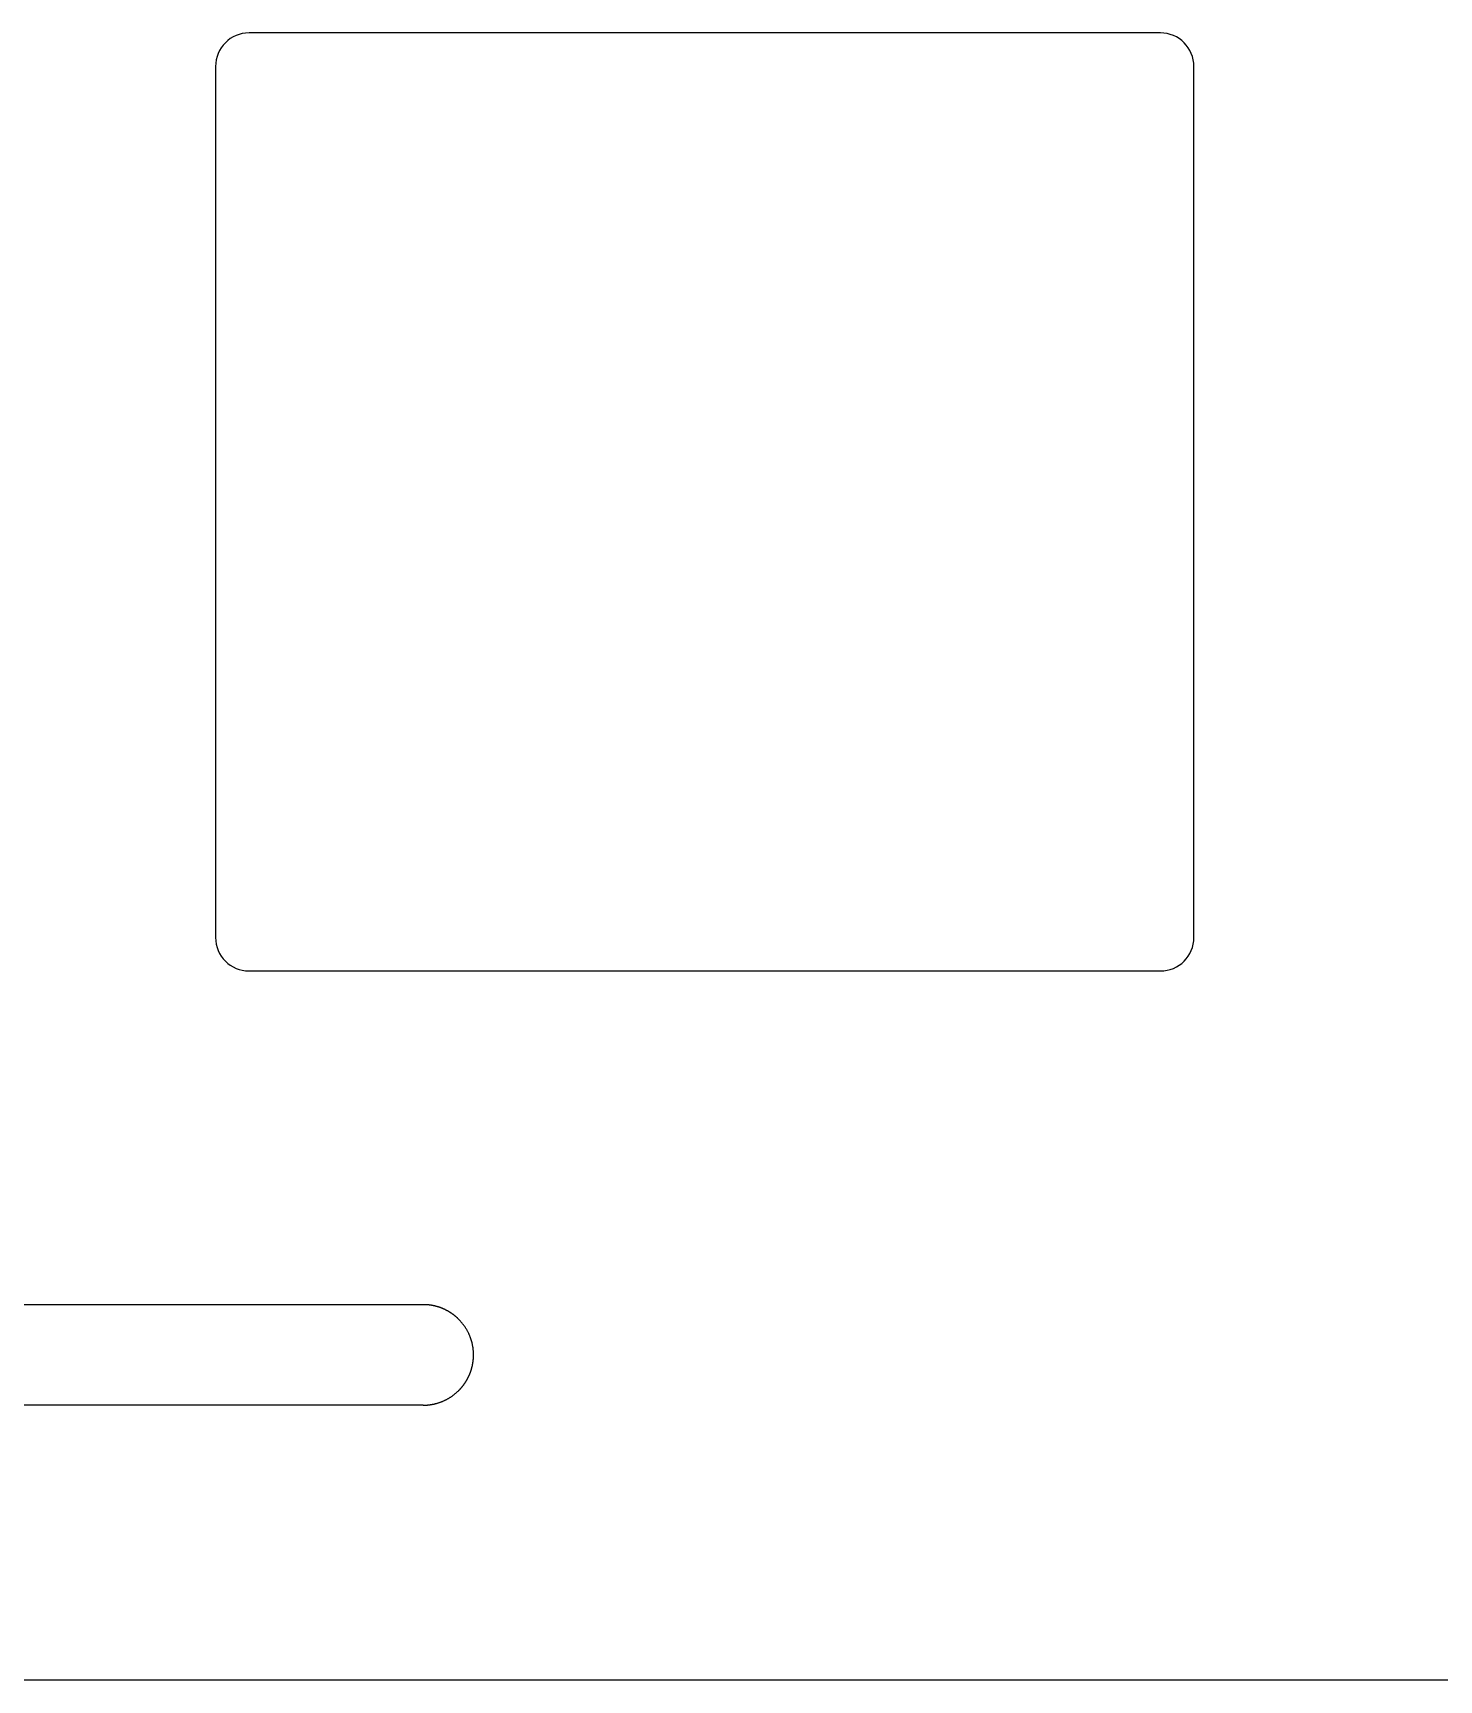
# Model space of a CAD drawing. Header units: millimetres. Extents: x -11 to 340, y -118 to 18.
# Drawn here: x 280.49 to 301.47, y -117.6 to -93.01 of the extents above; entities that cross this region are included whole.
import ezdxf

# ---------------------------------------------------------------- set-up
doc = ezdxf.new("R2010")
doc.units = ezdxf.units.MM
doc.header["$MEASUREMENT"] = 0
doc.layers.add('BLACK', color=7, linetype='CONTINUOUS')

msp = doc.modelspace()

# ---------------------------------------------------------------- linework, layer by layer
at = {"layer": 'BLACK', "linetype": 'Continuous'}
for p, q in [((297.3125, -93.0125), (283.7125, -93.0125)), ((283.2125, -93.5125), (283.2125, -106.5125)), ((297.8125, -106.5125), (297.8125, -93.5125)), ((283.7125, -107.0125), (297.3125, -107.0125)), ((286.3125, -111.9925), (221.893425, -111.9925)), ((286.313297, -111.9925), (286.3125, -111.9925)), ((286.317214, -111.992515), (286.313297, -111.9925)), ((286.321127, -111.992549), (286.317214, -111.992515)), ((286.325039, -111.992603), (286.321127, -111.992549)), ((286.328947, -111.992677), (286.325039, -111.992603)), ((286.332854, -111.992771), (286.328947, -111.992677)), ((286.336757, -111.992885), (286.332854, -111.992771)), ((286.340659, -111.993019), (286.336757, -111.992885)), ((286.344556, -111.993173), (286.340659, -111.993019)), ((286.348454, -111.993347), (286.344556, -111.993173)), ((286.352346, -111.99354), (286.348454, -111.993347)), ((286.356237, -111.993754), (286.352346, -111.99354)), ((286.360123, -111.993988), (286.356237, -111.993754)), ((286.364009, -111.994241), (286.360123, -111.993988)), ((286.36789, -111.994514), (286.364009, -111.994241)), ((286.37177, -111.994808), (286.36789, -111.994514)), ((286.375644, -111.995121), (286.37177, -111.994808)), ((286.379518, -111.995453), (286.375644, -111.995121)), ((286.383386, -111.995806), (286.379518, -111.995453)), ((286.387253, -111.996179), (286.383386, -111.995806)), ((286.391114, -111.996571), (286.387253, -111.996179)), ((286.394975, -111.996983), (286.391114, -111.996571)), ((286.39883, -111.997415), (286.394975, -111.996983)), ((286.402683, -111.997866), (286.39883, -111.997415)), ((286.406531, -111.998338), (286.402683, -111.997866)), ((286.410378, -111.998829), (286.406531, -111.998338)), ((286.414218, -111.99934), (286.410378, -111.998829)), ((286.418058, -111.99987), (286.414218, -111.99934)), ((286.421891, -112.00042), (286.418058, -111.99987)), ((286.425722, -112.00099), (286.421891, -112.00042)), ((286.429548, -112.00158), (286.425722, -112.00099)), ((286.433371, -112.002189), (286.429548, -112.00158)), ((286.437189, -112.002818), (286.433371, -112.002189)), ((286.441004, -112.003466), (286.437189, -112.002818)), ((286.444813, -112.004134), (286.441004, -112.003466)), ((286.448621, -112.004822), (286.444813, -112.004134)), ((286.452421, -112.005529), (286.448621, -112.004822)), ((286.45622, -112.006256), (286.452421, -112.005529)), ((286.460012, -112.007002), (286.45622, -112.006256)), ((286.463801, -112.007768), (286.460012, -112.007002)), ((286.467584, -112.008553), (286.463801, -112.007768)), ((286.471365, -112.009358), (286.467584, -112.008553)), ((286.475138, -112.010182), (286.471365, -112.009358)), ((286.478909, -112.011026), (286.475138, -112.010182)), ((286.482673, -112.011889), (286.478909, -112.011026)), ((286.486434, -112.012772), (286.482673, -112.011889)), ((286.490188, -112.013674), (286.486434, -112.012772)), ((286.49394, -112.014596), (286.490188, -112.013674)), ((286.497683, -112.015536), (286.49394, -112.014596)), ((286.501424, -112.016496), (286.497683, -112.015536)), ((286.505158, -112.017476), (286.501424, -112.016496)), ((286.508888, -112.018475), (286.505158, -112.017476)), ((286.512611, -112.019492), (286.508888, -112.018475)), ((286.51633, -112.02053), (286.512611, -112.019492)), ((286.520042, -112.021586), (286.51633, -112.02053)), ((286.52375, -112.022662), (286.520042, -112.021586)), ((286.52745, -112.023757), (286.52375, -112.022662)), ((286.531147, -112.024871), (286.52745, -112.023757)), ((286.534836, -112.026004), (286.531147, -112.024871)), ((286.538521, -112.027157), (286.534836, -112.026004)), ((286.542197, -112.028328), (286.538521, -112.027157)), ((286.54587, -112.029519), (286.542197, -112.028328)), ((286.549535, -112.030728), (286.54587, -112.029519)), ((286.553195, -112.031957), (286.549535, -112.030728)), ((286.556847, -112.033204), (286.553195, -112.031957)), ((286.560494, -112.034471), (286.556847, -112.033204)), ((286.564133, -112.035756), (286.560494, -112.034471)), ((286.567768, -112.037061), (286.564133, -112.035756)), ((286.571394, -112.038384), (286.567768, -112.037061)), ((286.575015, -112.039726), (286.571394, -112.038384)), ((286.578627, -112.041087), (286.575015, -112.039726)), ((286.582234, -112.042467), (286.578627, -112.041087)), ((286.585832, -112.043865), (286.582234, -112.042467)), ((286.589426, -112.045282), (286.585832, -112.043865)), ((286.59301, -112.046718), (286.589426, -112.045282)), ((286.596588, -112.048173), (286.59301, -112.046718)), ((286.600158, -112.049646), (286.596588, -112.048173)), ((286.603722, -112.051138), (286.600158, -112.049646)), ((286.607277, -112.052648), (286.603722, -112.051138)), ((286.610826, -112.054177), (286.607277, -112.052648)), ((286.614365, -112.055724), (286.610826, -112.054177)), ((286.617899, -112.057291), (286.614365, -112.055724)), ((286.621422, -112.058875), (286.617899, -112.057291)), ((286.62494, -112.060478), (286.621422, -112.058875)), ((286.628448, -112.062098), (286.62494, -112.060478)), ((286.63195, -112.063738), (286.628448, -112.062098)), ((286.635441, -112.065395), (286.63195, -112.063738)), ((286.638926, -112.067072), (286.635441, -112.065395)), ((286.642401, -112.068765), (286.638926, -112.067072)), ((286.645869, -112.070478), (286.642401, -112.068765)), ((286.649327, -112.072208), (286.645869, -112.070478)), ((286.652778, -112.073957), (286.649327, -112.072208)), ((286.656219, -112.075723), (286.652778, -112.073957)), ((286.659653, -112.077507), (286.656219, -112.075723)), ((286.663076, -112.079309), (286.659653, -112.077507)), ((286.666491, -112.08113), (286.663076, -112.079309)), ((286.669896, -112.082967), (286.666491, -112.08113)), ((286.673293, -112.084824), (286.669896, -112.082967)), ((286.67668, -112.086697), (286.673293, -112.084824)), ((286.680058, -112.088588), (286.67668, -112.086697)), ((286.683426, -112.090497), (286.680058, -112.088588)), ((286.686786, -112.092424), (286.683426, -112.090497)), ((286.690134, -112.094368), (286.686786, -112.092424)), ((286.693474, -112.096329), (286.690134, -112.094368)), ((286.696803, -112.098308), (286.693474, -112.096329)), ((286.700124, -112.100305), (286.696803, -112.098308)), ((286.703433, -112.102318), (286.700124, -112.100305)), ((286.706733, -112.10435), (286.703433, -112.102318)), ((286.710022, -112.106398), (286.706733, -112.10435)), ((286.713302, -112.108463), (286.710022, -112.106398)), ((286.71657, -112.110546), (286.713302, -112.108463)), ((286.719829, -112.112646), (286.71657, -112.110546)), ((286.723077, -112.114762), (286.719829, -112.112646)), ((286.726314, -112.116896), (286.723077, -112.114762)), ((286.72954, -112.119046), (286.726314, -112.116896)), ((286.732756, -112.121214), (286.72954, -112.119046)), ((286.735961, -112.123398), (286.732756, -112.121214)), ((286.739155, -112.125599), (286.735961, -112.123398)), ((286.742337, -112.127816), (286.739155, -112.125599)), ((286.745509, -112.13005), (286.742337, -112.127816)), ((286.748669, -112.1323), (286.745509, -112.13005)), ((286.751818, -112.134568), (286.748669, -112.1323)), ((286.754955, -112.136851), (286.751818, -112.134568)), ((286.758081, -112.139151), (286.754955, -112.136851)), ((286.761195, -112.141467), (286.758081, -112.139151)), ((286.764297, -112.143799), (286.761195, -112.141467)), ((286.767388, -112.146148), (286.764297, -112.143799)), ((286.770467, -112.148512), (286.767388, -112.146148)), ((286.773533, -112.150893), (286.770467, -112.148512)), ((286.776588, -112.153289), (286.773533, -112.150893)), ((286.77963, -112.155701), (286.776588, -112.153289)), ((286.78266, -112.15813), (286.77963, -112.155701)), ((286.785677, -112.160573), (286.78266, -112.15813)), ((286.788683, -112.163033), (286.785677, -112.160573)), ((286.791675, -112.165508), (286.788683, -112.163033)), ((286.794655, -112.167998), (286.791675, -112.165508)), ((286.797623, -112.170504), (286.794655, -112.167998)), ((286.800577, -112.173026), (286.797623, -112.170504)), ((286.803519, -112.175562), (286.800577, -112.173026)), ((286.806447, -112.178114), (286.803519, -112.175562)), ((286.809363, -112.180681), (286.806447, -112.178114)), ((286.812265, -112.183263), (286.809363, -112.180681)), ((286.815154, -112.18586), (286.812265, -112.183263)), ((286.81803, -112.188472), (286.815154, -112.18586)), ((286.820892, -112.191099), (286.81803, -112.188472)), ((286.823741, -112.19374), (286.820892, -112.191099)), ((286.826576, -112.196397), (286.823741, -112.19374)), ((286.829398, -112.199067), (286.826576, -112.196397)), ((286.832205, -112.201753), (286.829398, -112.199067)), ((286.834999, -112.204452), (286.832205, -112.201753)), ((286.837779, -112.207166), (286.834999, -112.204452)), ((286.840545, -112.209895), (286.837779, -112.207166)), ((286.843297, -112.212637), (286.840545, -112.209895)), ((286.848758, -112.218165), (286.843297, -112.212637)), ((286.854162, -112.223748), (286.848758, -112.218165)), ((286.859508, -112.229386), (286.854162, -112.223748)), ((286.864795, -112.235078), (286.859508, -112.229386)), ((286.870022, -112.240824), (286.864795, -112.235078)), ((286.87519, -112.246624), (286.870022, -112.240824)), ((286.880298, -112.252475), (286.87519, -112.246624)), ((286.885344, -112.258379), (286.880298, -112.252475)), ((286.890329, -112.264333), (286.885344, -112.258379)), ((286.895251, -112.270337), (286.890329, -112.264333)), ((286.900111, -112.276391), (286.895251, -112.270337)), ((286.904907, -112.282494), (286.900111, -112.276391)), ((286.90964, -112.288645), (286.904907, -112.282494)), ((286.914307, -112.294843), (286.90964, -112.288645)), ((286.91891, -112.301087), (286.914307, -112.294843)), ((286.923448, -112.307378), (286.91891, -112.301087)), ((286.927919, -112.313714), (286.923448, -112.307378)), ((286.932324, -112.320094), (286.927919, -112.313714)), ((286.936662, -112.326517), (286.932324, -112.320094)), ((286.940932, -112.332984), (286.936662, -112.326517)), ((286.945134, -112.339493), (286.940932, -112.332984)), ((286.949269, -112.346044), (286.945134, -112.339493)), ((286.953334, -112.352635), (286.949269, -112.346044)), ((286.95733, -112.359266), (286.953334, -112.352635)), ((286.961256, -112.365936), (286.95733, -112.359266)), ((286.965113, -112.372645), (286.961256, -112.365936)), ((286.968899, -112.379392), (286.965113, -112.372645)), ((286.972614, -112.386176), (286.968899, -112.379392)), ((286.976257, -112.392996), (286.972614, -112.386176)), ((286.97983, -112.399852), (286.976257, -112.392996)), ((286.98333, -112.406743), (286.97983, -112.399852)), ((286.986758, -112.413668), (286.98333, -112.406743)), ((286.990114, -112.420627), (286.986758, -112.413668)), ((286.993396, -112.427618), (286.990114, -112.420627)), ((286.996606, -112.434642), (286.993396, -112.427618)), ((286.999742, -112.441697), (286.996606, -112.434642)), ((287.002804, -112.448782), (286.999742, -112.441697)), ((287.005792, -112.455898), (287.002804, -112.448782)), ((287.008706, -112.463043), (287.005792, -112.455898)), ((287.011545, -112.470217), (287.008706, -112.463043)), ((287.014309, -112.477419), (287.011545, -112.470217)), ((287.016999, -112.484648), (287.014309, -112.477419)), ((287.019612, -112.491903), (287.016999, -112.484648)), ((287.022151, -112.499185), (287.019612, -112.491903)), ((287.024613, -112.506493), (287.022151, -112.499185)), ((287.027, -112.513825), (287.024613, -112.506493)), ((287.02931, -112.521181), (287.027, -112.513825)), ((287.031545, -112.528561), (287.02931, -112.521181)), ((287.033702, -112.535964), (287.031545, -112.528561)), ((287.035783, -112.543389), (287.033702, -112.535964)), ((287.037787, -112.550836), (287.035783, -112.543389)), ((287.039714, -112.558304), (287.037787, -112.550836)), ((287.041564, -112.565792), (287.039714, -112.558304)), ((287.043336, -112.573301), (287.041564, -112.565792)), ((287.045031, -112.580829), (287.043336, -112.573301)), ((287.046648, -112.588376), (287.045031, -112.580829)), ((287.048187, -112.595941), (287.046648, -112.588376)), ((287.049649, -112.603524), (287.048187, -112.595941)), ((287.051032, -112.611124), (287.049649, -112.603524)), ((287.052337, -112.618741), (287.051032, -112.611124)), ((287.053564, -112.626375), (287.052337, -112.618741)), ((287.054713, -112.634024), (287.053564, -112.626375)), ((287.055783, -112.641688), (287.054713, -112.634024)), ((287.056774, -112.649367), (287.055783, -112.641688)), ((287.056662, -112.836531), (287.057134, -112.832684)), ((287.057687, -112.65706), (287.056774, -112.649367)), ((287.057134, -112.832684), (287.057585, -112.82883)), ((287.057585, -112.82883), (287.058017, -112.824975)), ((287.058521, -112.664768), (287.057687, -112.65706)), ((287.058017, -112.824975), (287.058429, -112.821115)), ((287.058429, -112.821115), (287.058821, -112.817253)), ((287.059275, -112.672488), (287.058521, -112.664768)), ((287.058821, -112.817253), (287.059194, -112.813386)), ((287.059194, -112.813386), (287.059547, -112.809518)), ((287.059951, -112.680221), (287.059275, -112.672488)), ((287.059547, -112.809518), (287.059879, -112.805644)), ((287.059879, -112.805644), (287.060192, -112.80177)), ((287.060548, -112.687967), (287.059951, -112.680221)), ((287.060192, -112.80177), (287.060486, -112.79789)), ((287.060486, -112.79789), (287.060759, -112.794009)), ((287.061065, -112.695725), (287.060548, -112.687967)), ((287.060759, -112.794009), (287.061012, -112.790124)), ((287.061012, -112.790124), (287.061246, -112.786237)), ((287.061503, -112.703494), (287.061065, -112.695725)), ((287.061246, -112.786237), (287.06146, -112.782346)), ((287.06146, -112.782346), (287.061653, -112.778454)), ((287.061862, -112.711275), (287.061503, -112.703494)), ((287.061653, -112.778454), (287.061827, -112.774557)), ((287.061827, -112.774557), (287.061981, -112.770659)), ((287.062141, -112.719066), (287.061862, -112.711275)), ((287.061981, -112.770659), (287.062115, -112.766757)), ((287.062115, -112.766757), (287.062229, -112.762854)), ((287.06234, -112.726868), (287.062141, -112.719066)), ((287.062229, -112.762854), (287.062323, -112.758947)), ((287.062323, -112.758947), (287.062397, -112.755039)), ((287.06246, -112.734679), (287.06234, -112.726868)), ((287.062397, -112.755039), (287.062451, -112.751127)), ((287.062451, -112.751127), (287.062485, -112.747214)), ((287.0625, -112.7425), (287.06246, -112.734679)), ((287.062485, -112.747214), (287.0625, -112.743296)), ((287.0625, -112.743296), (287.0625, -112.7425)), ((286.981043, -113.082779), (286.982792, -113.079328)), ((286.982792, -113.079328), (286.984522, -113.07587)), ((286.984522, -113.07587), (286.986235, -113.072402)), ((286.986235, -113.072402), (286.987928, -113.068927)), ((286.987928, -113.068927), (286.989605, -113.065442)), ((286.989605, -113.065442), (286.991262, -113.06195)), ((286.991262, -113.06195), (286.992902, -113.058448)), ((286.992902, -113.058448), (286.994522, -113.05494)), ((286.994522, -113.05494), (286.996125, -113.051423)), ((286.996125, -113.051423), (286.997709, -113.047899)), ((286.997709, -113.047899), (286.999276, -113.044365)), ((286.999276, -113.044365), (287.000823, -113.040826)), ((287.000823, -113.040826), (287.002352, -113.037277)), ((287.002352, -113.037277), (287.003862, -113.033722)), ((287.003862, -113.033722), (287.005354, -113.030158)), ((287.005354, -113.030158), (287.006827, -113.026589)), ((287.006827, -113.026589), (287.008282, -113.02301)), ((287.008282, -113.02301), (287.009718, -113.019426)), ((287.009718, -113.019426), (287.011135, -113.015833)), ((287.011135, -113.015833), (287.012533, -113.012234)), ((287.012533, -113.012234), (287.013913, -113.008627)), ((287.013913, -113.008627), (287.015274, -113.005015)), ((287.015274, -113.005015), (287.016616, -113.001394)), ((287.016616, -113.001394), (287.017939, -112.997768)), ((287.017939, -112.997768), (287.019244, -112.994134)), ((287.019244, -112.994134), (287.020529, -112.990495)), ((287.020529, -112.990495), (287.021796, -112.986847)), ((287.021796, -112.986847), (287.023043, -112.983195)), ((287.023043, -112.983195), (287.024272, -112.979535)), ((287.024272, -112.979535), (287.025481, -112.975871)), ((287.025481, -112.975871), (287.026672, -112.972198)), ((287.026672, -112.972198), (287.027843, -112.968521)), ((287.027843, -112.968521), (287.028996, -112.964836)), ((287.028996, -112.964836), (287.030129, -112.961148)), ((287.030129, -112.961148), (287.031243, -112.957451)), ((287.031243, -112.957451), (287.032338, -112.95375)), ((287.032338, -112.95375), (287.033414, -112.950042)), ((287.033414, -112.950042), (287.03447, -112.946331)), ((287.03447, -112.946331), (287.035508, -112.942611)), ((287.035508, -112.942611), (287.036525, -112.938888)), ((287.036525, -112.938888), (287.037524, -112.935158)), ((287.037524, -112.935158), (287.038504, -112.931425)), ((287.038504, -112.931425), (287.039464, -112.927684)), ((287.039464, -112.927684), (287.040404, -112.92394)), ((287.040404, -112.92394), (287.041326, -112.920189)), ((287.041326, -112.920189), (287.042228, -112.916435)), ((287.042228, -112.916435), (287.043111, -112.912673)), ((287.043111, -112.912673), (287.043974, -112.908909)), ((287.043974, -112.908909), (287.044818, -112.905138)), ((287.044818, -112.905138), (287.045642, -112.901365)), ((287.045642, -112.901365), (287.046447, -112.897584)), ((287.046447, -112.897584), (287.047232, -112.893802)), ((287.047232, -112.893802), (287.047998, -112.890012)), ((287.047998, -112.890012), (287.048744, -112.88622)), ((287.048744, -112.88622), (287.049471, -112.882421)), ((287.049471, -112.882421), (287.050178, -112.878621)), ((287.050178, -112.878621), (287.050866, -112.874814)), ((287.050866, -112.874814), (287.051534, -112.871005)), ((287.051534, -112.871005), (287.052182, -112.867189)), ((287.052182, -112.867189), (287.052811, -112.863372)), ((287.052811, -112.863372), (287.05342, -112.859548)), ((287.05342, -112.859548), (287.05401, -112.855723)), ((287.05401, -112.855723), (287.05458, -112.851891)), ((287.05458, -112.851891), (287.05513, -112.848058)), ((287.05513, -112.848058), (287.05566, -112.844219)), ((287.05566, -112.844219), (287.056171, -112.840378)), ((287.056171, -112.840378), (287.056662, -112.836531)), ((286.778609, -113.330111), (286.784663, -113.325252)), ((286.784663, -113.325252), (286.790667, -113.320329)), ((286.790667, -113.320329), (286.796622, -113.315344)), ((286.796622, -113.315344), (286.802525, -113.310298)), ((286.802525, -113.310298), (286.808376, -113.305191)), ((286.808376, -113.305191), (286.814176, -113.300023)), ((286.814176, -113.300023), (286.819922, -113.294795)), ((286.819922, -113.294795), (286.825614, -113.289508)), ((286.825614, -113.289508), (286.831253, -113.284162)), ((286.831253, -113.284162), (286.836836, -113.278758)), ((286.836836, -113.278758), (286.842363, -113.273297)), ((286.842363, -113.273297), (286.845105, -113.270545)), ((286.845105, -113.270545), (286.847834, -113.267779)), ((286.847834, -113.267779), (286.850548, -113.264999)), ((286.850548, -113.264999), (286.853248, -113.262206)), ((286.853248, -113.262206), (286.855933, -113.259398)), ((286.855933, -113.259398), (286.858604, -113.256576)), ((286.858604, -113.256576), (286.86126, -113.253741)), ((286.86126, -113.253741), (286.863901, -113.250892)), ((286.863901, -113.250892), (286.866528, -113.24803)), ((286.866528, -113.24803), (286.86914, -113.245154)), ((286.86914, -113.245154), (286.871737, -113.242265)), ((286.871737, -113.242265), (286.874319, -113.239363)), ((286.874319, -113.239363), (286.876886, -113.236448)), ((286.876886, -113.236448), (286.879438, -113.233519)), ((286.879438, -113.233519), (286.881974, -113.230577)), ((286.881974, -113.230577), (286.884496, -113.227623)), ((286.884496, -113.227623), (286.887002, -113.224656)), ((286.887002, -113.224656), (286.889492, -113.221676)), ((286.889492, -113.221676), (286.891967, -113.218683)), ((286.891967, -113.218683), (286.894427, -113.215678)), ((286.894427, -113.215678), (286.89687, -113.21266)), ((286.89687, -113.21266), (286.899299, -113.20963)), ((286.899299, -113.20963), (286.901711, -113.206588)), ((286.901711, -113.206588), (286.904107, -113.203533)), ((286.904107, -113.203533), (286.906488, -113.200467)), ((286.906488, -113.200467), (286.908852, -113.197388)), ((286.908852, -113.197388), (286.911201, -113.194298)), ((286.911201, -113.194298), (286.913533, -113.191195)), ((286.913533, -113.191195), (286.915849, -113.188081)), ((286.915849, -113.188081), (286.918149, -113.184955)), ((286.918149, -113.184955), (286.920432, -113.181818)), ((286.920432, -113.181818), (286.9227, -113.178669)), ((286.9227, -113.178669), (286.92495, -113.175509)), ((286.92495, -113.175509), (286.927184, -113.172337)), ((286.927184, -113.172337), (286.929401, -113.169155)), ((286.929401, -113.169155), (286.931603, -113.165961)), ((286.931603, -113.165961), (286.933786, -113.162757)), ((286.933786, -113.162757), (286.935954, -113.159541)), ((286.935954, -113.159541), (286.938104, -113.156315)), ((286.938104, -113.156315), (286.940238, -113.153077)), ((286.940238, -113.153077), (286.942354, -113.14983)), ((286.942354, -113.14983), (286.944454, -113.146571)), ((286.944454, -113.146571), (286.946537, -113.143302)), ((286.946537, -113.143302), (286.948602, -113.140023)), ((286.948602, -113.140023), (286.95065, -113.136734)), ((286.95065, -113.136734), (286.952682, -113.133433)), ((286.952682, -113.133433), (286.954695, -113.130124)), ((286.954695, -113.130124), (286.956692, -113.126804)), ((286.956692, -113.126804), (286.958671, -113.123475)), ((286.958671, -113.123475), (286.960632, -113.120134)), ((286.960632, -113.120134), (286.962576, -113.116786)), ((286.962576, -113.116786), (286.964503, -113.113426)), ((286.964503, -113.113426), (286.966412, -113.110059)), ((286.966412, -113.110059), (286.968303, -113.10668)), ((286.968303, -113.10668), (286.970176, -113.103294)), ((286.970176, -113.103294), (286.972033, -113.099896)), ((286.972033, -113.099896), (286.97387, -113.096491)), ((286.97387, -113.096491), (286.975691, -113.093076)), ((286.975691, -113.093076), (286.977493, -113.089653)), ((286.977493, -113.089653), (286.979277, -113.08622)), ((286.979277, -113.08622), (286.981043, -113.082779)), ((286.3125, -113.4925), (279.5625, -113.4925)), ((286.3125, -113.4925), (286.320321, -113.49246)), ((286.320321, -113.49246), (286.328132, -113.49234)), ((286.328132, -113.49234), (286.335934, -113.492141)), ((286.335934, -113.492141), (286.343725, -113.491862)), ((286.343725, -113.491862), (286.351506, -113.491503)), ((286.351506, -113.491503), (286.359275, -113.491065)), ((286.359275, -113.491065), (286.367033, -113.490548)), ((286.367033, -113.490548), (286.374779, -113.489951)), ((286.374779, -113.489951), (286.382512, -113.489275)), ((286.382512, -113.489275), (286.390233, -113.488521)), ((286.390233, -113.488521), (286.39794, -113.487687)), ((286.39794, -113.487687), (286.405633, -113.486774)), ((286.405633, -113.486774), (286.413312, -113.485783)), ((286.413312, -113.485783), (286.420976, -113.484713)), ((286.420976, -113.484713), (286.428626, -113.483564)), ((286.428626, -113.483564), (286.436259, -113.482337)), ((286.436259, -113.482337), (286.443876, -113.481032)), ((286.443876, -113.481032), (286.451476, -113.479649)), ((286.451476, -113.479649), (286.459059, -113.478187)), ((286.459059, -113.478187), (286.466625, -113.476648)), ((286.466625, -113.476648), (286.474172, -113.475031)), ((286.474172, -113.475031), (286.4817, -113.473336)), ((286.4817, -113.473336), (286.489208, -113.471564)), ((286.489208, -113.471564), (286.496697, -113.469714)), ((286.496697, -113.469714), (286.504165, -113.467787)), ((286.504165, -113.467787), (286.511612, -113.465783)), ((286.511612, -113.465783), (286.519037, -113.463702)), ((286.519037, -113.463702), (286.526439, -113.461545)), ((286.526439, -113.461545), (286.533819, -113.459311)), ((286.533819, -113.459311), (286.541176, -113.457)), ((286.541176, -113.457), (286.548508, -113.454613)), ((286.548508, -113.454613), (286.555815, -113.452151)), ((286.555815, -113.452151), (286.563097, -113.449612)), ((286.563097, -113.449612), (286.570353, -113.446999)), ((286.570353, -113.446999), (286.577582, -113.444309)), ((286.577582, -113.444309), (286.584784, -113.441545)), ((286.584784, -113.441545), (286.591957, -113.438706)), ((286.591957, -113.438706), (286.599102, -113.435792)), ((286.599102, -113.435792), (286.606218, -113.432804)), ((286.606218, -113.432804), (286.613304, -113.429742)), ((286.613304, -113.429742), (286.620359, -113.426606)), ((286.620359, -113.426606), (286.627382, -113.423397)), ((286.627382, -113.423397), (286.634373, -113.420114)), ((286.634373, -113.420114), (286.641332, -113.416758)), ((286.641332, -113.416758), (286.648257, -113.41333)), ((286.648257, -113.41333), (286.655148, -113.40983)), ((286.655148, -113.40983), (286.662004, -113.406258)), ((286.662004, -113.406258), (286.668824, -113.402614)), ((286.668824, -113.402614), (286.675608, -113.398899)), ((286.675608, -113.398899), (286.682355, -113.395113)), ((286.682355, -113.395113), (286.689064, -113.391256)), ((286.689064, -113.391256), (286.695734, -113.38733)), ((286.695734, -113.38733), (286.702366, -113.383334)), ((286.702366, -113.383334), (286.708957, -113.379269)), ((286.708957, -113.379269), (286.715507, -113.375135)), ((286.715507, -113.375135), (286.722016, -113.370932)), ((286.722016, -113.370932), (286.728483, -113.366662)), ((286.728483, -113.366662), (286.734907, -113.362324)), ((286.734907, -113.362324), (286.741287, -113.357919)), ((286.741287, -113.357919), (286.747622, -113.353448)), ((286.747622, -113.353448), (286.753913, -113.34891)), ((286.753913, -113.34891), (286.760158, -113.344308)), ((286.760158, -113.344308), (286.766356, -113.33964)), ((286.766356, -113.33964), (286.772506, -113.334907)), ((286.772506, -113.334907), (286.778609, -113.330111)), ((309.5625, -117.595029), (279.5625, -117.595029))]:
    msp.add_line(p, q, dxfattribs=at)
at = {"layer": 'BLACK'}
for centre, start, end in [((283.7125, -93.5125), 90, 180), ((297.3125, -93.5125), 0, 90), ((283.7125, -106.5125), 180, 270), ((297.3125, -106.5125), 270, 0)]:
    msp.add_arc(centre, 0.5, start, end, dxfattribs=at)

doc.saveas('drawing.dxf')
